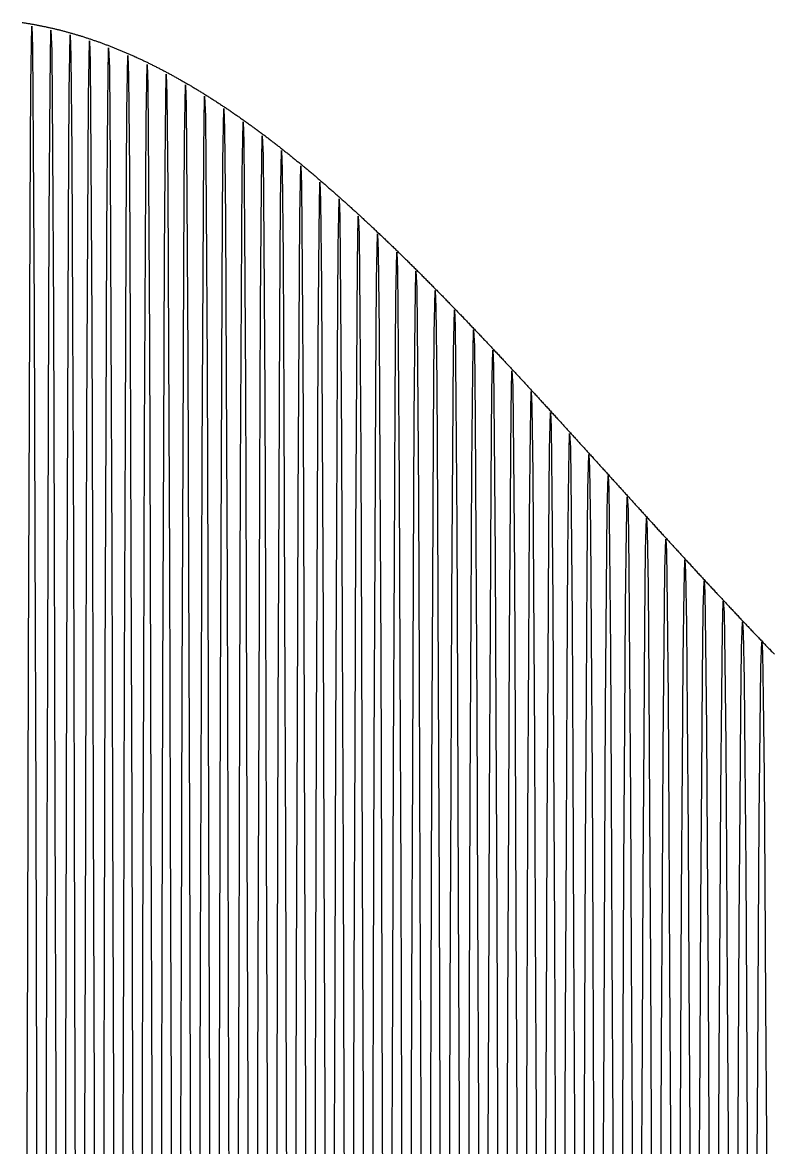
# Model space of a CAD drawing. Header units: metres. Extents: x 5 to 509, y -1 to 159.
# Drawn here: x 75.55 to 83.37, y 51.24 to 62.96 of the extents above; entities that cross this region are included whole.
import ezdxf

# ---------------------------------------------------------------- set-up
doc = ezdxf.new("R2010")
doc.units = ezdxf.units.M
doc.linetypes.add('DASHED', pattern=[0.6, 0.35, -0.25])
doc.layers.add('WAVE', color=7, linetype='Continuous')

msp = doc.modelspace()

# ---------------------------------------------------------------- linework, layer by layer
at = {"layer": 'WAVE', "linetype": 'DASHED'}
msp.add_lwpolyline([(75.542, 62.96), (75.55, 62.959), (75.558, 62.958), (75.567, 62.956), (75.575, 62.955), (75.583, 62.954), (75.592, 62.952), (75.6, 62.951), (75.608, 62.95), (75.617, 62.948), (75.625, 62.947), (75.633, 62.945), (75.642, 62.944), (75.65, 62.942), (75.658, 62.941), (75.667, 62.939), (75.675, 62.938), (75.683, 62.936), (75.692, 62.935), (75.7, 62.933), (75.708, 62.932), (75.717, 62.93), (75.725, 62.928), (75.733, 62.927), (75.742, 62.925), (75.75, 62.923), (75.758, 62.922), (75.767, 62.92), (75.775, 62.918), (75.783, 62.917), (75.792, 62.915), (75.8, 62.913), (75.808, 62.911), (75.817, 62.909), (75.825, 62.907), (75.833, 62.906), (75.842, 62.904), (75.85, 62.902), (75.858, 62.9), (75.867, 62.898), (75.875, 62.896), (75.883, 62.894), (75.892, 62.892), (75.9, 62.89), (75.908, 62.888), (75.917, 62.886), (75.925, 62.884), (75.933, 62.882), (75.942, 62.88), (75.95, 62.877), (75.958, 62.875), (75.967, 62.873), (75.975, 62.871), (75.983, 62.869), (75.992, 62.866), (76, 62.864), (76.008, 62.862), (76.017, 62.86), (76.025, 62.857), (76.033, 62.855), (76.042, 62.853), (76.05, 62.85), (76.058, 62.848), (76.067, 62.846), (76.075, 62.843), (76.083, 62.841), (76.092, 62.838), (76.1, 62.836), (76.108, 62.833), (76.117, 62.831), (76.125, 62.828), (76.133, 62.826), (76.142, 62.823), (76.15, 62.821), (76.158, 62.818), (76.167, 62.816), (76.175, 62.813), (76.183, 62.81), (76.192, 62.808), (76.2, 62.805), (76.208, 62.802), (76.217, 62.8), (76.225, 62.797), (76.233, 62.794), (76.242, 62.791), (76.25, 62.789), (76.258, 62.786), (76.267, 62.783), (76.275, 62.78), (76.283, 62.777), (76.292, 62.774), (76.3, 62.771), (76.308, 62.769), (76.317, 62.766), (76.325, 62.763), (76.333, 62.76), (76.342, 62.757), (76.35, 62.754), (76.358, 62.751), (76.367, 62.748), (76.375, 62.745), (76.383, 62.742), (76.392, 62.738), (76.4, 62.735), (76.408, 62.732), (76.417, 62.729), (76.425, 62.726), (76.433, 62.723), (76.442, 62.72), (76.45, 62.716), (76.458, 62.713), (76.467, 62.71), (76.475, 62.707), (76.483, 62.703), (76.492, 62.7), (76.5, 62.697), (76.508, 62.693), (76.517, 62.69), (76.525, 62.687), (76.533, 62.683), (76.542, 62.68), (76.55, 62.676), (76.558, 62.673), (76.567, 62.67), (76.575, 62.666), (76.583, 62.663), (76.592, 62.659), (76.6, 62.656), (76.608, 62.652), (76.617, 62.648), (76.625, 62.645), (76.633, 62.641), (76.642, 62.638), (76.65, 62.634), (76.658, 62.63), (76.667, 62.627), (76.675, 62.623), (76.683, 62.619), (76.692, 62.616), (76.7, 62.612), (76.708, 62.608), (76.717, 62.604), (76.725, 62.601), (76.733, 62.597), (76.742, 62.593), (76.75, 62.589), (76.758, 62.585), (76.767, 62.581), (76.775, 62.577), (76.783, 62.574), (76.792, 62.57), (76.8, 62.566), (76.808, 62.562), (76.817, 62.558), (76.825, 62.554), (76.833, 62.55), (76.842, 62.546), (76.85, 62.542), (76.858, 62.538), (76.867, 62.534), (76.875, 62.529), (76.883, 62.525), (76.892, 62.521), (76.9, 62.517), (76.908, 62.513), (76.917, 62.509), (76.925, 62.505), (76.933, 62.5), (76.942, 62.496), (76.95, 62.492), (76.958, 62.488), (76.967, 62.483), (76.975, 62.479), (76.983, 62.475), (76.992, 62.47), (77, 62.466), (77.008, 62.462), (77.017, 62.457), (77.025, 62.453), (77.033, 62.449), (77.042, 62.444), (77.05, 62.44), (77.058, 62.435), (77.067, 62.431), (77.075, 62.426), (77.083, 62.422), (77.092, 62.417), (77.1, 62.413), (77.108, 62.408), (77.117, 62.404), (77.125, 62.399), (77.133, 62.394), (77.142, 62.39), (77.15, 62.385), (77.158, 62.38), (77.167, 62.376), (77.175, 62.371), (77.183, 62.366), (77.192, 62.362), (77.2, 62.357), (77.208, 62.352), (77.217, 62.347), (77.225, 62.343), (77.233, 62.338), (77.242, 62.333), (77.25, 62.328), (77.258, 62.323), (77.267, 62.318), (77.275, 62.314), (77.283, 62.309), (77.292, 62.304), (77.3, 62.299), (77.308, 62.294), (77.317, 62.289), (77.325, 62.284), (77.333, 62.279), (77.342, 62.274), (77.35, 62.269), (77.358, 62.264), (77.367, 62.259), (77.375, 62.254), (77.383, 62.249), (77.392, 62.244), (77.4, 62.239), (77.408, 62.233), (77.417, 62.228), (77.425, 62.223), (77.433, 62.218), (77.442, 62.213), (77.45, 62.208), (77.458, 62.202), (77.467, 62.197), (77.475, 62.192), (77.483, 62.187), (77.492, 62.181), (77.5, 62.176), (77.508, 62.171), (77.517, 62.165), (77.525, 62.16), (77.533, 62.155), (77.542, 62.149), (77.55, 62.144), (77.558, 62.139), (77.567, 62.133), (77.575, 62.128), (77.583, 62.122), (77.592, 62.117), (77.6, 62.111), (77.608, 62.106), (77.617, 62.1), (77.625, 62.095), (77.633, 62.089), (77.642, 62.084), (77.65, 62.078), (77.658, 62.073), (77.667, 62.067), (77.675, 62.061), (77.683, 62.056), (77.692, 62.05), (77.7, 62.045), (77.708, 62.039), (77.717, 62.033), (77.725, 62.027), (77.733, 62.022), (77.742, 62.016), (77.75, 62.01), (77.758, 62.005), (77.767, 61.999), (77.775, 61.993), (77.783, 61.987), (77.792, 61.981), (77.8, 61.976), (77.808, 61.97), (77.817, 61.964), (77.825, 61.958), (77.833, 61.952), (77.842, 61.946), (77.85, 61.94), (77.858, 61.934), (77.867, 61.928), (77.875, 61.922), (77.883, 61.917), (77.892, 61.911), (77.9, 61.905), (77.908, 61.899), (77.917, 61.893), (77.925, 61.886), (77.933, 61.88), (77.942, 61.874), (77.95, 61.868), (77.958, 61.862), (77.967, 61.856), (77.975, 61.85), (77.983, 61.844), (77.992, 61.838), (78, 61.832), (78.008, 61.825), (78.017, 61.819), (78.025, 61.813), (78.033, 61.807), (78.042, 61.8), (78.05, 61.794), (78.058, 61.788), (78.067, 61.782), (78.075, 61.775), (78.083, 61.769), (78.092, 61.763), (78.1, 61.757), (78.108, 61.75), (78.117, 61.744), (78.125, 61.737), (78.133, 61.731), (78.142, 61.725), (78.15, 61.718), (78.158, 61.712), (78.167, 61.705), (78.175, 61.699), (78.183, 61.693), (78.192, 61.686), (78.2, 61.68), (78.208, 61.673), (78.217, 61.667), (78.225, 61.66), (78.233, 61.654), (78.242, 61.647), (78.25, 61.64), (78.258, 61.634), (78.267, 61.627), (78.275, 61.621), (78.283, 61.614), (78.292, 61.607), (78.3, 61.601), (78.308, 61.594), (78.317, 61.587), (78.325, 61.581), (78.333, 61.574), (78.342, 61.567), (78.35, 61.561), (78.358, 61.554), (78.367, 61.547), (78.375, 61.541), (78.383, 61.534), (78.392, 61.527), (78.4, 61.52), (78.408, 61.513), (78.417, 61.507), (78.425, 61.5), (78.433, 61.493), (78.442, 61.486), (78.45, 61.479), (78.458, 61.472), (78.467, 61.465), (78.475, 61.459), (78.483, 61.452), (78.492, 61.445), (78.5, 61.438), (78.508, 61.431), (78.517, 61.424), (78.525, 61.417), (78.533, 61.41), (78.542, 61.403), (78.55, 61.396), (78.558, 61.389), (78.567, 61.382), (78.575, 61.375), (78.583, 61.368), (78.592, 61.361), (78.6, 61.354), (78.608, 61.347), (78.617, 61.339), (78.625, 61.332), (78.633, 61.325), (78.642, 61.318), (78.65, 61.311), (78.658, 61.304), (78.667, 61.297), (78.675, 61.289), (78.683, 61.282), (78.692, 61.275), (78.7, 61.268), (78.708, 61.261), (78.717, 61.253), (78.725, 61.246), (78.733, 61.239), (78.742, 61.232), (78.75, 61.224), (78.758, 61.217), (78.767, 61.21), (78.775, 61.202), (78.783, 61.195), (78.792, 61.188), (78.8, 61.18), (78.808, 61.173), (78.817, 61.166), (78.825, 61.158), (78.833, 61.151), (78.842, 61.144), (78.85, 61.136), (78.858, 61.129), (78.867, 61.121), (78.875, 61.114), (78.883, 61.106), (78.892, 61.099), (78.9, 61.092), (78.908, 61.084), (78.917, 61.077), (78.925, 61.069), (78.933, 61.062), (78.942, 61.054), (78.95, 61.046), (78.958, 61.039), (78.967, 61.031), (78.975, 61.024), (78.983, 61.016), (78.992, 61.009), (79, 61.001), (79.008, 60.993), (79.017, 60.986), (79.025, 60.978), (79.033, 60.971), (79.042, 60.963), (79.05, 60.955), (79.058, 60.948), (79.067, 60.94), (79.075, 60.932), (79.083, 60.925), (79.092, 60.917), (79.1, 60.909), (79.108, 60.901), (79.117, 60.894), (79.125, 60.886), (79.133, 60.878), (79.142, 60.87), (79.15, 60.863), (79.158, 60.855), (79.167, 60.847), (79.175, 60.839), (79.183, 60.831), (79.192, 60.824), (79.2, 60.816), (79.208, 60.808), (79.217, 60.8), (79.225, 60.792), (79.233, 60.784), (79.242, 60.776), (79.25, 60.769), (79.258, 60.761), (79.267, 60.753), (79.275, 60.745), (79.283, 60.737), (79.292, 60.729), (79.3, 60.721), (79.308, 60.713), (79.317, 60.705), (79.325, 60.697), (79.333, 60.689), (79.342, 60.681), (79.35, 60.673), (79.358, 60.665), (79.367, 60.657), (79.375, 60.649), (79.383, 60.641), (79.392, 60.633), (79.4, 60.625), (79.408, 60.617), (79.417, 60.609), (79.425, 60.601), (79.433, 60.593), (79.442, 60.585), (79.45, 60.577), (79.458, 60.568), (79.467, 60.56), (79.475, 60.552), (79.483, 60.544), (79.492, 60.536), (79.5, 60.528), (79.508, 60.52), (79.517, 60.511), (79.525, 60.503), (79.533, 60.495), (79.542, 60.487), (79.55, 60.479), (79.558, 60.471), (79.567, 60.462), (79.575, 60.454), (79.583, 60.446), (79.592, 60.438), (79.6, 60.429), (79.608, 60.421), (79.617, 60.413), (79.625, 60.405), (79.633, 60.396), (79.642, 60.388), (79.65, 60.38), (79.658, 60.371), (79.667, 60.363), (79.675, 60.355), (79.683, 60.347), (79.692, 60.338), (79.7, 60.33), (79.708, 60.322), (79.717, 60.313), (79.725, 60.305), (79.733, 60.296), (79.742, 60.288), (79.75, 60.28), (79.758, 60.271), (79.767, 60.263), (79.775, 60.254), (79.783, 60.246), (79.792, 60.238), (79.8, 60.229), (79.808, 60.221), (79.817, 60.212), (79.825, 60.204), (79.833, 60.195), (79.842, 60.187), (79.85, 60.179), (79.858, 60.17), (79.867, 60.162), (79.875, 60.153), (79.883, 60.145), (79.892, 60.136), (79.9, 60.128), (79.908, 60.119), (79.917, 60.111), (79.925, 60.102), (79.933, 60.094), (79.942, 60.085), (79.95, 60.076), (79.958, 60.068), (79.967, 60.059), (79.975, 60.051), (79.983, 60.042), (79.992, 60.034), (80, 60.025), (80.008, 60.016), (80.017, 60.008), (80.025, 59.999), (80.033, 59.991), (80.042, 59.982), (80.05, 59.973), (80.058, 59.965), (80.067, 59.956), (80.075, 59.947), (80.083, 59.939), (80.092, 59.93), (80.1, 59.922), (80.108, 59.913), (80.117, 59.904), (80.125, 59.896), (80.133, 59.887), (80.142, 59.878), (80.15, 59.869), (80.158, 59.861), (80.167, 59.852), (80.175, 59.843), (80.183, 59.835), (80.192, 59.826), (80.2, 59.817), (80.208, 59.808), (80.217, 59.8), (80.225, 59.791), (80.233, 59.782), (80.242, 59.773), (80.25, 59.765), (80.258, 59.756), (80.267, 59.747), (80.275, 59.738), (80.283, 59.73), (80.292, 59.721), (80.3, 59.712), (80.308, 59.703), (80.317, 59.694), (80.325, 59.686), (80.333, 59.677), (80.342, 59.668), (80.35, 59.659), (80.358, 59.65), (80.367, 59.642), (80.375, 59.633), (80.383, 59.624), (80.392, 59.615), (80.4, 59.606), (80.408, 59.597), (80.417, 59.589), (80.425, 59.58), (80.433, 59.571), (80.442, 59.562), (80.45, 59.553), (80.458, 59.544), (80.467, 59.535), (80.475, 59.526), (80.483, 59.517), (80.492, 59.509), (80.5, 59.5), (80.508, 59.491), (80.517, 59.482), (80.525, 59.473), (80.533, 59.464), (80.542, 59.455), (80.55, 59.446), (80.558, 59.437), (80.567, 59.428), (80.575, 59.419), (80.583, 59.41), (80.592, 59.401), (80.6, 59.393), (80.608, 59.384), (80.617, 59.375), (80.625, 59.366), (80.633, 59.357), (80.642, 59.348), (80.65, 59.339), (80.658, 59.33), (80.667, 59.321), (80.675, 59.312), (80.683, 59.303), (80.692, 59.294), (80.7, 59.285), (80.708, 59.276), (80.717, 59.267), (80.725, 59.258), (80.733, 59.249), (80.742, 59.24), (80.75, 59.231), (80.758, 59.222), (80.767, 59.213), (80.775, 59.204), (80.783, 59.195), (80.792, 59.186), (80.8, 59.177), (80.808, 59.168), (80.817, 59.159), (80.825, 59.149), (80.833, 59.14), (80.842, 59.131), (80.85, 59.122), (80.858, 59.113), (80.867, 59.104), (80.875, 59.095), (80.883, 59.086), (80.892, 59.077), (80.9, 59.068), (80.908, 59.059), (80.917, 59.05), (80.925, 59.041), (80.933, 59.032), (80.942, 59.023), (80.95, 59.013), (80.958, 59.004), (80.967, 58.995), (80.975, 58.986), (80.983, 58.977), (80.992, 58.968), (81, 58.959), (81.008, 58.95), (81.017, 58.941), (81.025, 58.932), (81.033, 58.922), (81.042, 58.913), (81.05, 58.904), (81.058, 58.895), (81.067, 58.886), (81.075, 58.877), (81.083, 58.868), (81.092, 58.859), (81.1, 58.849), (81.108, 58.84), (81.117, 58.831), (81.125, 58.822), (81.133, 58.813), (81.142, 58.804), (81.15, 58.795), (81.158, 58.785), (81.167, 58.776), (81.175, 58.767), (81.183, 58.758), (81.192, 58.749), (81.2, 58.74), (81.208, 58.731), (81.217, 58.721), (81.225, 58.712), (81.233, 58.703), (81.242, 58.694), (81.25, 58.685), (81.258, 58.676), (81.267, 58.666), (81.275, 58.657), (81.283, 58.648), (81.292, 58.639), (81.3, 58.63), (81.308, 58.621), (81.317, 58.611), (81.325, 58.602), (81.333, 58.593), (81.342, 58.584), (81.35, 58.575), (81.358, 58.565), (81.367, 58.556), (81.375, 58.547), (81.383, 58.538), (81.392, 58.529), (81.4, 58.52), (81.408, 58.51), (81.417, 58.501), (81.425, 58.492), (81.433, 58.483), (81.442, 58.474), (81.45, 58.464), (81.458, 58.455), (81.467, 58.446), (81.475, 58.437), (81.483, 58.428), (81.492, 58.418), (81.5, 58.409), (81.508, 58.4), (81.517, 58.391), (81.525, 58.382), (81.533, 58.373), (81.542, 58.363), (81.55, 58.354), (81.558, 58.345), (81.567, 58.336), (81.575, 58.327), (81.583, 58.317), (81.592, 58.308), (81.6, 58.299), (81.608, 58.29), (81.617, 58.281), (81.625, 58.271), (81.633, 58.262), (81.642, 58.253), (81.65, 58.244), (81.658, 58.235), (81.667, 58.225), (81.675, 58.216), (81.683, 58.207), (81.692, 58.198), (81.7, 58.189), (81.708, 58.179), (81.717, 58.17), (81.725, 58.161), (81.733, 58.152), (81.742, 58.143), (81.75, 58.133), (81.758, 58.124), (81.767, 58.115), (81.775, 58.106), (81.783, 58.097), (81.792, 58.087), (81.8, 58.078), (81.808, 58.069), (81.817, 58.06), (81.825, 58.051), (81.833, 58.041), (81.842, 58.032), (81.85, 58.023), (81.858, 58.014), (81.867, 58.005), (81.875, 57.995), (81.883, 57.986), (81.892, 57.977), (81.9, 57.968), (81.908, 57.959), (81.917, 57.949), (81.925, 57.94), (81.933, 57.931), (81.942, 57.922), (81.95, 57.913), (81.958, 57.904), (81.967, 57.894), (81.975, 57.885), (81.983, 57.876), (81.992, 57.867), (82, 57.858), (82.008, 57.848), (82.017, 57.839), (82.025, 57.83), (82.033, 57.821), (82.042, 57.812), (82.05, 57.803), (82.058, 57.793), (82.067, 57.784), (82.075, 57.775), (82.083, 57.766), (82.092, 57.757), (82.1, 57.748), (82.108, 57.738), (82.117, 57.729), (82.125, 57.72), (82.133, 57.711), (82.142, 57.702), (82.15, 57.693), (82.158, 57.683), (82.167, 57.674), (82.175, 57.665), (82.183, 57.656), (82.192, 57.647), (82.2, 57.638), (82.208, 57.629), (82.217, 57.619), (82.225, 57.61), (82.233, 57.601), (82.242, 57.592), (82.25, 57.583), (82.258, 57.574), (82.267, 57.565), (82.275, 57.556), (82.283, 57.546), (82.292, 57.537), (82.3, 57.528), (82.308, 57.519), (82.317, 57.51), (82.325, 57.501), (82.333, 57.492), (82.342, 57.483), (82.35, 57.473), (82.358, 57.464), (82.367, 57.455), (82.375, 57.446), (82.383, 57.437), (82.392, 57.428), (82.4, 57.419), (82.408, 57.41), (82.417, 57.401), (82.425, 57.392), (82.433, 57.383), (82.442, 57.373), (82.45, 57.364), (82.458, 57.355), (82.467, 57.346), (82.475, 57.337), (82.483, 57.328), (82.492, 57.319), (82.5, 57.31), (82.508, 57.301), (82.517, 57.292), (82.525, 57.283), (82.533, 57.274), (82.542, 57.265), (82.55, 57.256), (82.558, 57.247), (82.567, 57.238), (82.575, 57.228), (82.583, 57.219), (82.592, 57.21), (82.6, 57.201), (82.608, 57.192), (82.617, 57.183), (82.625, 57.174), (82.633, 57.165), (82.642, 57.156), (82.65, 57.147), (82.658, 57.138), (82.667, 57.129), (82.675, 57.12), (82.683, 57.111), (82.692, 57.102), (82.7, 57.093), (82.708, 57.084), (82.717, 57.075), (82.725, 57.066), (82.733, 57.057), (82.742, 57.048), (82.75, 57.039), (82.758, 57.03), (82.767, 57.021), (82.775, 57.012), (82.783, 57.004), (82.792, 56.995), (82.8, 56.986), (82.808, 56.977), (82.817, 56.968), (82.825, 56.959), (82.833, 56.95), (82.842, 56.941), (82.85, 56.932), (82.858, 56.923), (82.867, 56.914), (82.875, 56.905), (82.883, 56.896), (82.892, 56.887), (82.9, 56.878), (82.908, 56.87), (82.917, 56.861), (82.925, 56.852), (82.933, 56.843), (82.942, 56.834), (82.95, 56.825), (82.958, 56.816), (82.967, 56.807), (82.975, 56.798), (82.983, 56.79), (82.992, 56.781), (83, 56.772), (83.008, 56.763), (83.017, 56.754), (83.025, 56.745), (83.033, 56.736), (83.042, 56.728), (83.05, 56.719), (83.058, 56.71), (83.067, 56.701), (83.075, 56.692), (83.083, 56.683), (83.092, 56.675), (83.1, 56.666), (83.108, 56.657), (83.117, 56.648), (83.125, 56.639), (83.133, 56.631), (83.142, 56.622), (83.15, 56.613), (83.158, 56.604), (83.167, 56.595), (83.175, 56.587), (83.183, 56.578), (83.192, 56.569), (83.2, 56.56), (83.208, 56.552), (83.217, 56.543), (83.225, 56.534), (83.233, 56.525), (83.242, 56.517), (83.25, 56.508), (83.258, 56.499), (83.267, 56.491), (83.275, 56.482), (83.283, 56.473), (83.292, 56.464), (83.3, 56.456), (83.308, 56.447), (83.317, 56.438), (83.325, 56.43), (83.333, 56.421), (83.342, 56.412), (83.35, 56.404), (83.358, 56.395), (83.367, 56.386), (83.375, 56.378)], dxfattribs=at)
at = {"layer": 'WAVE'}
for points in [[(75.592, 50.262), (75.6, 53.374), (75.608, 56.324), (75.617, 58.911), (75.625, 60.958), (75.633, 62.325), (75.642, 62.921), (75.65, 62.704), (75.658, 61.69), (75.667, 59.948), (75.675, 57.596), (75.683, 54.796), (75.692, 51.737), (75.7, 48.629)], [(75.792, 50.264), (75.8, 53.367), (75.808, 56.307), (75.817, 58.885), (75.825, 60.925), (75.833, 62.288), (75.842, 62.881), (75.85, 62.665), (75.858, 61.653), (75.867, 59.917), (75.875, 57.573), (75.883, 54.782), (75.892, 51.734), (75.9, 48.638)], [(75.992, 50.267), (76, 53.357), (76.008, 56.285), (76.017, 58.852), (76.025, 60.883), (76.033, 62.24), (76.042, 62.83), (76.05, 62.614), (76.058, 61.607), (76.067, 59.877), (76.075, 57.544), (76.083, 54.765), (76.092, 51.731), (76.1, 48.649)], [(76.192, 50.271), (76.2, 53.345), (76.208, 56.259), (76.217, 58.812), (76.225, 60.833), (76.233, 62.182), (76.242, 62.769), (76.25, 62.554), (76.258, 61.551), (76.267, 59.83), (76.275, 57.509), (76.283, 54.745), (76.292, 51.727), (76.3, 48.661)], [(76.392, 50.275), (76.4, 53.331), (76.408, 56.227), (76.417, 58.766), (76.425, 60.773), (76.433, 62.114), (76.442, 62.697), (76.45, 62.483), (76.458, 61.486), (76.467, 59.776), (76.475, 57.468), (76.483, 54.721), (76.492, 51.723), (76.5, 48.676)], [(76.592, 50.28), (76.6, 53.316), (76.608, 56.192), (76.617, 58.712), (76.625, 60.706), (76.633, 62.037), (76.642, 62.615), (76.65, 62.402), (76.658, 61.412), (76.667, 59.713), (76.675, 57.422), (76.683, 54.695), (76.692, 51.717), (76.7, 48.693)], [(76.792, 50.285), (76.8, 53.298), (76.808, 56.151), (76.817, 58.652), (76.825, 60.63), (76.833, 61.95), (76.842, 62.524), (76.85, 62.312), (76.858, 61.329), (76.867, 59.644), (76.875, 57.37), (76.883, 54.665), (76.892, 51.712), (76.9, 48.712)], [(76.992, 50.292), (77, 53.278), (77.008, 56.107), (77.017, 58.586), (77.025, 60.546), (77.033, 61.854), (77.042, 62.422), (77.05, 62.212), (77.058, 61.237), (77.067, 59.566), (77.075, 57.313), (77.083, 54.632), (77.092, 51.705), (77.1, 48.733)], [(77.192, 50.298), (77.2, 53.256), (77.208, 56.058), (77.217, 58.513), (77.225, 60.454), (77.233, 61.749), (77.242, 62.311), (77.25, 62.102), (77.258, 61.137), (77.267, 59.482), (77.275, 57.251), (77.283, 54.596), (77.292, 51.698), (77.3, 48.755)], [(77.392, 50.306), (77.4, 53.233), (77.408, 56.005), (77.417, 58.434), (77.425, 60.354), (77.433, 61.636), (77.442, 62.191), (77.45, 61.984), (77.458, 61.029), (77.467, 59.391), (77.475, 57.184), (77.483, 54.557), (77.492, 51.691), (77.5, 48.78)], [(77.592, 50.313), (77.6, 53.207), (77.608, 55.948), (77.617, 58.349), (77.625, 60.247), (77.633, 61.514), (77.642, 62.063), (77.65, 61.857), (77.658, 60.913), (77.667, 59.294), (77.675, 57.112), (77.683, 54.516), (77.692, 51.682), (77.7, 48.806)], [(77.792, 50.322), (77.8, 53.181), (77.808, 55.888), (77.817, 58.259), (77.825, 60.133), (77.833, 61.384), (77.842, 61.925), (77.85, 61.722), (77.858, 60.789), (77.867, 59.19), (77.875, 57.035), (77.883, 54.471), (77.892, 51.674), (77.9, 48.834)], [(77.992, 50.331), (78, 53.152), (78.008, 55.823), (78.017, 58.163), (78.025, 60.012), (78.033, 61.246), (78.042, 61.78), (78.05, 61.579), (78.058, 60.658), (78.067, 59.08), (78.075, 56.954), (78.083, 54.424), (78.092, 51.665), (78.1, 48.863)], [(78.192, 50.34), (78.2, 53.122), (78.208, 55.755), (78.217, 58.062), (78.225, 59.885), (78.233, 61.101), (78.242, 61.627), (78.25, 61.428), (78.258, 60.52), (78.267, 58.964), (78.275, 56.868), (78.283, 54.375), (78.292, 51.655), (78.3, 48.894)], [(78.392, 50.35), (78.4, 53.09), (78.408, 55.684), (78.417, 57.956), (78.425, 59.751), (78.433, 60.948), (78.442, 61.466), (78.45, 61.27), (78.458, 60.375), (78.467, 58.843), (78.475, 56.779), (78.483, 54.323), (78.492, 51.645), (78.5, 48.926)], [(78.592, 50.36), (78.6, 53.057), (78.608, 55.61), (78.617, 57.846), (78.625, 59.612), (78.633, 60.789), (78.642, 61.298), (78.65, 61.105), (78.658, 60.225), (78.667, 58.717), (78.675, 56.685), (78.683, 54.27), (78.692, 51.635), (78.7, 48.96)], [(78.792, 50.371), (78.8, 53.023), (78.808, 55.533), (78.817, 57.731), (78.825, 59.467), (78.833, 60.624), (78.842, 61.124), (78.85, 60.934), (78.858, 60.068), (78.867, 58.585), (78.875, 56.588), (78.883, 54.214), (78.892, 51.624), (78.9, 48.995)], [(78.992, 50.382), (79, 52.987), (79.008, 55.453), (79.017, 57.611), (79.025, 59.317), (79.033, 60.453), (79.042, 60.944), (79.05, 60.757), (79.058, 59.906), (79.067, 58.449), (79.075, 56.488), (79.083, 54.156), (79.092, 51.612), (79.1, 49.031)], [(79.192, 50.393), (79.2, 52.95), (79.208, 55.37), (79.217, 57.488), (79.225, 59.162), (79.233, 60.276), (79.242, 60.758), (79.25, 60.574), (79.258, 59.738), (79.267, 58.309), (79.275, 56.384), (79.283, 54.096), (79.292, 51.601), (79.3, 49.069)], [(79.392, 50.405), (79.4, 52.912), (79.408, 55.285), (79.417, 57.362), (79.425, 59.002), (79.433, 60.095), (79.442, 60.566), (79.45, 60.386), (79.458, 59.566), (79.467, 58.165), (79.475, 56.278), (79.483, 54.035), (79.492, 51.589), (79.5, 49.107)], [(79.592, 50.417), (79.6, 52.873), (79.608, 55.198), (79.617, 57.232), (79.625, 58.839), (79.633, 59.909), (79.642, 60.37), (79.65, 60.193), (79.658, 59.39), (79.667, 58.017), (79.675, 56.169), (79.683, 53.972), (79.692, 51.577), (79.7, 49.146)], [(79.792, 50.429), (79.8, 52.834), (79.808, 55.108), (79.817, 57.099), (79.825, 58.671), (79.833, 59.718), (79.842, 60.169), (79.85, 59.996), (79.858, 59.21), (79.867, 57.866), (79.875, 56.057), (79.883, 53.908), (79.892, 51.564), (79.9, 49.187)], [(79.992, 50.442), (80, 52.793), (80.008, 55.017), (80.017, 56.964), (80.025, 58.501), (80.033, 59.524), (80.042, 59.965), (80.05, 59.795), (80.058, 59.026), (80.067, 57.712), (80.075, 55.944), (80.083, 53.842), (80.092, 51.552), (80.1, 49.228)], [(80.192, 50.455), (80.2, 52.752), (80.208, 54.925), (80.217, 56.826), (80.225, 58.327), (80.233, 59.326), (80.242, 59.757), (80.25, 59.59), (80.258, 58.839), (80.267, 57.555), (80.275, 55.828), (80.283, 53.776), (80.292, 51.539), (80.3, 49.269)], [(80.392, 50.468), (80.4, 52.71), (80.408, 54.831), (80.417, 56.686), (80.425, 58.151), (80.433, 59.126), (80.442, 59.546), (80.45, 59.383), (80.458, 58.649), (80.467, 57.397), (80.475, 55.711), (80.483, 53.708), (80.492, 51.525), (80.5, 49.311)], [(80.592, 50.481), (80.6, 52.667), (80.608, 54.735), (80.617, 56.545), (80.625, 57.973), (80.633, 58.923), (80.642, 59.332), (80.65, 59.173), (80.658, 58.457), (80.667, 57.236), (80.675, 55.593), (80.683, 53.64), (80.692, 51.512), (80.7, 49.354)], [(80.792, 50.494), (80.8, 52.624), (80.808, 54.639), (80.817, 56.402), (80.825, 57.793), (80.833, 58.718), (80.842, 59.116), (80.85, 58.96), (80.858, 58.263), (80.867, 57.074), (80.875, 55.473), (80.883, 53.571), (80.892, 51.499), (80.9, 49.397)], [(80.992, 50.508), (81, 52.581), (81.008, 54.542), (81.017, 56.257), (81.025, 57.611), (81.033, 58.511), (81.042, 58.898), (81.05, 58.747), (81.058, 58.068), (81.067, 56.91), (81.075, 55.352), (81.083, 53.502), (81.092, 51.485), (81.1, 49.441)], [(81.192, 50.521), (81.2, 52.538), (81.208, 54.444), (81.217, 56.112), (81.225, 57.428), (81.233, 58.303), (81.242, 58.679), (81.25, 58.532), (81.258, 57.872), (81.267, 56.745), (81.275, 55.231), (81.283, 53.432), (81.292, 51.472), (81.3, 49.484)], [(81.392, 50.535), (81.4, 52.494), (81.408, 54.346), (81.417, 55.966), (81.425, 57.245), (81.433, 58.094), (81.442, 58.459), (81.45, 58.316), (81.458, 57.674), (81.467, 56.58), (81.475, 55.109), (81.483, 53.362), (81.492, 51.458), (81.5, 49.528)], [(81.592, 50.549), (81.6, 52.45), (81.608, 54.248), (81.617, 55.82), (81.625, 57.061), (81.633, 57.885), (81.642, 58.239), (81.65, 58.099), (81.658, 57.477), (81.667, 56.415), (81.675, 54.987), (81.683, 53.292), (81.692, 51.445), (81.7, 49.572)], [(81.792, 50.562), (81.8, 52.406), (81.808, 54.15), (81.817, 55.674), (81.825, 56.877), (81.833, 57.676), (81.842, 58.019), (81.85, 57.883), (81.858, 57.279), (81.867, 56.249), (81.875, 54.865), (81.883, 53.221), (81.892, 51.431), (81.9, 49.616)], [(81.992, 50.576), (82, 52.362), (82.008, 54.051), (82.017, 55.528), (82.025, 56.693), (82.033, 57.467), (82.042, 57.799), (82.05, 57.667), (82.058, 57.082), (82.067, 56.084), (82.075, 54.743), (82.083, 53.151), (82.092, 51.417), (82.1, 49.659)], [(82.192, 50.589), (82.2, 52.319), (82.208, 53.953), (82.217, 55.383), (82.225, 56.51), (82.233, 57.259), (82.242, 57.579), (82.25, 57.452), (82.258, 56.885), (82.267, 55.92), (82.275, 54.622), (82.283, 53.082), (82.292, 51.404), (82.3, 49.703)], [(82.392, 50.603), (82.4, 52.275), (82.408, 53.856), (82.417, 55.238), (82.425, 56.327), (82.433, 57.051), (82.442, 57.361), (82.45, 57.238), (82.458, 56.69), (82.467, 55.756), (82.475, 54.501), (82.483, 53.012), (82.492, 51.39), (82.5, 49.746)], [(82.592, 50.616), (82.6, 52.232), (82.608, 53.759), (82.617, 55.094), (82.625, 56.146), (82.633, 56.845), (82.642, 57.145), (82.65, 57.025), (82.658, 56.495), (82.667, 55.593), (82.675, 54.382), (82.683, 52.943), (82.692, 51.377), (82.7, 49.789)], [(82.792, 50.63), (82.8, 52.189), (82.808, 53.663), (82.817, 54.951), (82.825, 55.967), (82.833, 56.641), (82.842, 56.93), (82.85, 56.814), (82.858, 56.303), (82.867, 55.432), (82.875, 54.263), (82.883, 52.875), (82.892, 51.364), (82.9, 49.832)], [(82.992, 50.643), (83, 52.147), (83.008, 53.568), (83.017, 54.81), (83.025, 55.789), (83.033, 56.439), (83.042, 56.717), (83.05, 56.605), (83.058, 56.112), (83.067, 55.273), (83.075, 54.145), (83.083, 52.807), (83.092, 51.35), (83.1, 49.874)], [(83.192, 50.656), (83.2, 52.105), (83.208, 53.474), (83.217, 54.67), (83.225, 55.613), (83.233, 56.239), (83.242, 56.506), (83.25, 56.398), (83.258, 55.923), (83.267, 55.115), (83.275, 54.029), (83.283, 52.74), (83.292, 51.337), (83.3, 49.916)]]:
    msp.add_lwpolyline(points, dxfattribs=at)

doc.saveas('drawing.dxf')
